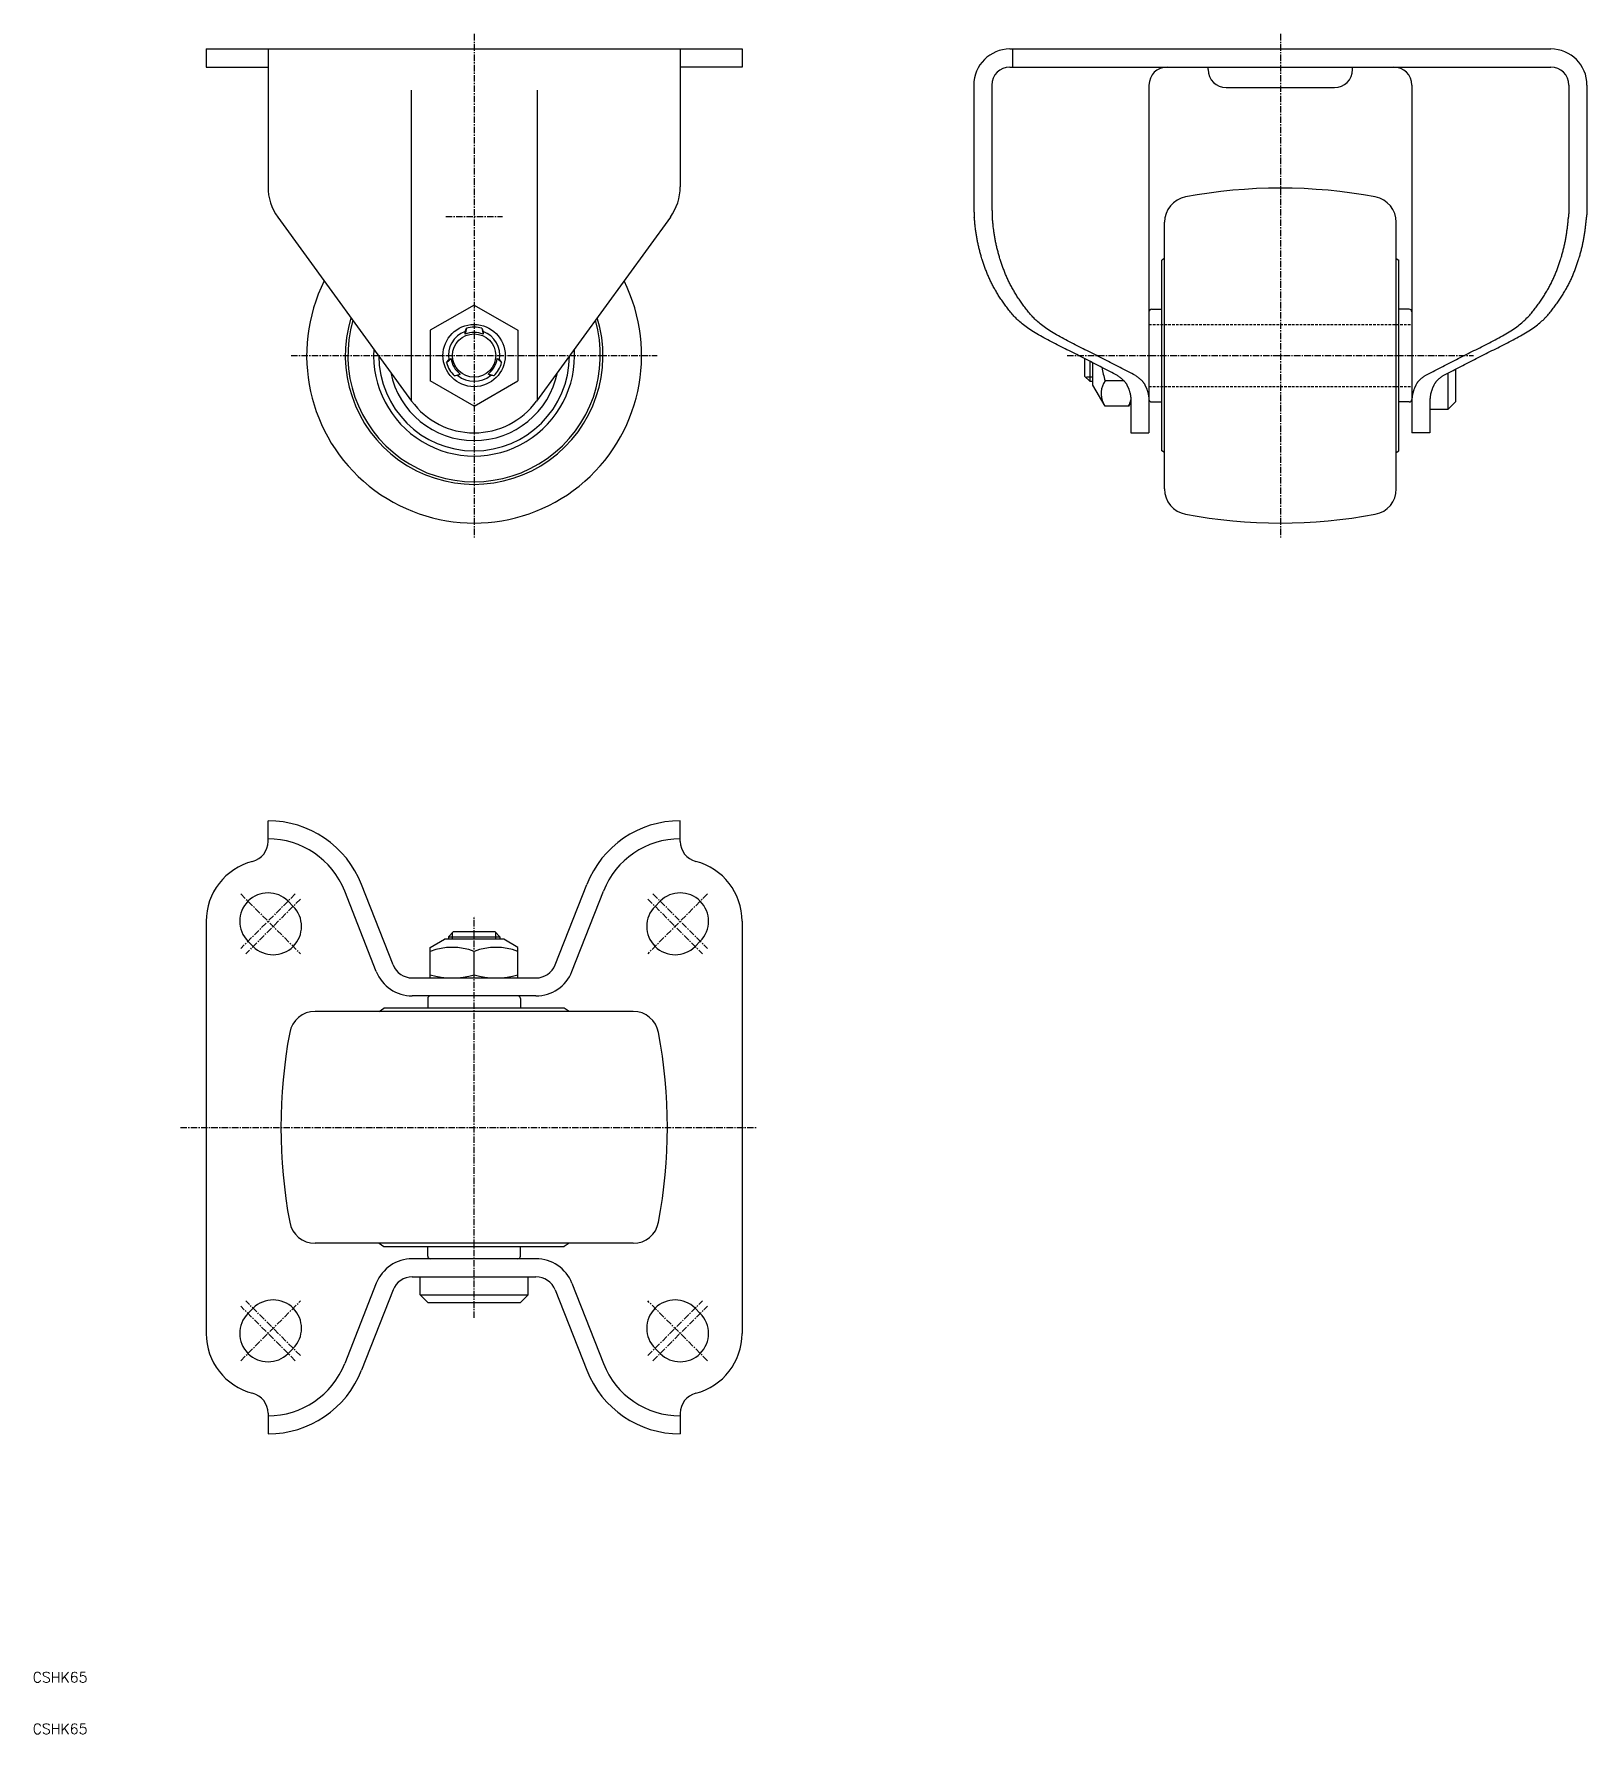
# Model space of a CAD drawing. Extents: x 10 to 312, y 10 to 340.
import ezdxf

# ---------------------------------------------------------------- set-up
doc = ezdxf.new("R2010")
doc.units = 0
doc.linetypes.add('CENTER', pattern=[2, 1.25, -0.25, 0.25, -0.25])
doc.linetypes.add('DASHED', pattern=[0.75, 0.5, -0.25])
doc.layers.get('0').update_dxf_attribs({"linetype": 'CONTINUOUS'})
doc.layers.add('CENTER', color=1, linetype='CENTER')
doc.styles.get("Standard").update_dxf_attribs({"font": 'TXT', "bigfont": 'BIGFONT'})

msp = doc.modelspace()

# ---------------------------------------------------------------- linework, layer by layer
at = {"color": 7, "linetype": 'CONTINUOUS'}
for p, q in [((43.67, 337.03), (147.67, 337.03)), ((43.67, 337.03), (43.67, 333.53)), ((55.67, 337.03), (55.67, 310.28)), ((135.67, 337.03), (135.67, 310.28)), ((147.67, 337.03), (147.67, 333.53)), ((199.64, 337.03), (304.64, 337.03)), ((200.14, 337.03), (200.14, 333.53)), ((43.67, 333.53), (55.67, 333.53)), ((147.67, 333.53), (135.67, 333.53)), ((199.64, 333.53), (304.64, 333.53)), ((238.14, 333.03), (238.14, 333.53)), ((266.14, 333.03), (266.14, 333.53)), ((192.64, 330.03), (192.64, 310.28)), ((196.14, 330.03), (196.14, 310.28)), ((226.64, 330.03), (226.64, 262.53)), ((277.64, 330.03), (277.64, 262.53)), ((308.14, 330.03), (308.14, 310.28)), ((311.64, 330.03), (311.64, 310.28)), ((241.64, 329.53), (262.64, 329.53)), ((57.58, 304.4), (83.54, 268.7)), ((133.76, 304.4), (107.8, 268.7)), ((229.64, 251.65), (229.64, 303.4)), ((274.64, 277.53), (274.64, 303.4)), ((229.64, 296.36), (229.14, 296.03)), ((229.14, 259.03), (229.14, 296.03)), ((274.64, 296.36), (275.14, 296.03)), ((275.14, 259.03), (275.14, 296.03)), ((95.67, 287.34), (87.17, 282.43)), ((95.67, 287.34), (104.17, 282.43)), ((227.14, 286.53), (229.14, 286.53)), ((277.14, 286.53), (275.14, 286.53)), ((87.17, 282.43), (87.17, 272.62)), ((94.17, 282.82), (93.92, 281.67)), ((93.92, 282.21), (94.17, 282.82)), ((93.92, 281.67), (93.92, 282.21)), ((97.17, 282.82), (97.42, 281.67)), ((97.17, 282.82), (97.42, 282.21)), ((97.42, 282.21), (97.42, 281.67)), ((104.17, 282.43), (104.17, 272.62)), ((274.64, 251.65), (274.64, 277.53)), ((90.34, 276.18), (91.21, 276.97)), ((90.34, 276.18), (90.74, 276.7)), ((90.74, 276.7), (91.21, 276.97)), ((91.84, 273.58), (92.96, 273.94)), ((92.96, 273.94), (92.49, 273.67)), ((99.5, 273.58), (98.39, 273.94)), ((98.85, 273.67), (98.39, 273.94)), ((101, 276.18), (100.14, 276.97)), ((100.14, 276.97), (100.6, 276.7)), ((100.6, 276.7), (101, 276.18)), ((214.14, 276.93), (214.14, 273.53)), ((215.14, 276.43), (215.14, 272.53)), ((215.77, 271.78), (215.77, 276.11)), ((284.64, 274.14), (284.64, 267.03)), ((286.14, 274.9), (286.14, 268.53)), ((95.67, 267.71), (87.17, 272.62)), ((92.49, 273.67), (91.84, 273.58)), ((95.67, 267.71), (104.17, 272.62)), ((99.5, 273.58), (98.85, 273.67)), ((214.14, 273.53), (215.14, 272.53)), ((215.14, 272.53), (215.77, 272.53)), ((218.11, 267.71), (215.77, 271.78)), ((221.82, 272.62), (218.11, 272.62)), ((222.69, 267.71), (218.11, 267.71)), ((223.14, 268.5), (222.69, 267.71)), ((223.14, 268.53), (223.14, 262.53)), ((227.14, 268.53), (229.14, 268.53)), ((277.14, 268.53), (275.14, 268.53)), ((281.14, 268.53), (281.14, 262.53)), ((286.14, 268.53), (284.64, 267.03)), ((284.64, 267.03), (281.14, 267.03)), ((223.14, 262.53), (226.64, 262.53)), ((281.14, 262.53), (277.64, 262.53)), ((229.64, 258.69), (229.14, 259.03)), ((274.64, 258.69), (275.14, 259.03)), ((55.67, 183.23), (55.67, 187.24)), ((135.67, 183.23), (135.67, 187.24)), ((79.95, 159.28), (73.82, 174.87)), ((111.39, 159.28), (117.52, 174.87)), ((60.56, 170.63), (59.56, 171.63)), ((76.69, 158), (70.56, 173.59)), ((114.65, 158), (120.78, 173.59)), ((130.78, 170.63), (131.78, 171.63)), ((43.67, 167.74), (43.67, 87.74)), ((91.67, 165.74), (90.67, 164.74)), ((91.67, 165.74), (99.67, 165.74)), ((99.67, 165.74), (100.67, 164.74)), ((147.67, 167.74), (147.67, 87.74)), ((51.78, 163.85), (52.78, 162.85)), ((87.17, 162.65), (89.92, 164.24)), ((87.17, 156.74), (87.17, 162.65)), ((101.42, 164.24), (89.92, 164.24)), ((90.67, 164.74), (90.67, 164.24)), ((90.67, 164.74), (100.67, 164.74)), ((95.67, 157.32), (95.67, 161.9)), ((100.67, 164.74), (100.67, 164.24)), ((104.17, 162.65), (101.42, 164.24)), ((104.17, 156.74), (104.17, 162.65)), ((139.56, 163.85), (138.56, 162.85)), ((83.67, 156.74), (107.67, 156.74)), ((107.67, 153.24), (83.67, 153.24)), ((86.67, 152.74), (86.67, 150.84)), ((104.67, 152.74), (104.67, 150.84)), ((126.54, 150.24), (64.8, 150.24)), ((77.23, 150.24), (78.17, 150.84)), ((113.17, 150.84), (78.17, 150.84)), ((114.11, 150.24), (113.17, 150.84)), ((126.54, 105.24), (64.8, 105.24)), ((77.23, 105.24), (78.17, 104.64)), ((78.17, 104.64), (113.17, 104.64)), ((86.67, 102.74), (86.67, 104.64)), ((104.67, 102.74), (104.67, 104.64)), ((114.11, 105.24), (113.17, 104.64)), ((107.67, 102.24), (83.67, 102.24)), ((76.69, 97.49), (70.56, 81.89)), ((79.95, 96.21), (73.82, 80.61)), ((83.67, 98.74), (107.67, 98.74)), ((85.17, 95.24), (85.17, 98.74)), ((106.17, 95.24), (106.17, 98.74)), ((111.39, 96.21), (117.52, 80.61)), ((114.65, 97.49), (120.78, 81.89)), ((51.78, 91.63), (52.78, 92.63)), ((85.17, 95.24), (106.17, 95.24)), ((85.17, 95.24), (86.67, 93.74)), ((86.67, 93.74), (104.67, 93.74)), ((104.67, 93.74), (106.17, 95.24)), ((138.56, 92.63), (139.56, 91.63)), ((60.56, 84.85), (59.56, 83.85)), ((130.78, 84.85), (131.78, 83.85)), ((55.67, 72.25), (55.67, 68.24)), ((135.67, 72.25), (135.67, 68.24))]:
    msp.add_line(p, q, dxfattribs=at)
at = {"color": 3, "linetype": 'CONTINUOUS'}
for p, q in [((83.43, 329.03), (83.43, 268.85)), ((107.91, 329.03), (107.91, 268.85))]:
    msp.add_line(p, q, dxfattribs=at)
at = {"color": 3, "linetype": 'DASHED'}
for p, q in [((226.64, 283.53), (277.64, 283.53)), ((226.64, 271.53), (277.64, 271.53))]:
    msp.add_line(p, q, dxfattribs=at)
at = {"color": 7, "linetype": 'CONTINUOUS'}
for points in [[(192.64, 310.28), (192.64, 310.2), (192.64, 310.13), (192.64, 310.06), (192.64, 309.98), (192.64, 309.91), (192.64, 309.84), (192.64, 309.76), (192.64, 309.69), (192.64, 309.62), (192.64, 309.54), (192.64, 309.47), (192.64, 309.4), (192.64, 309.32), (192.64, 309.25), (192.64, 309.18), (192.64, 309.1), (192.64, 309.03), (192.64, 308.95), (192.64, 308.88), (192.64, 308.81), (192.64, 308.73), (192.64, 308.66), (192.64, 308.59), (192.64, 308.51), (192.64, 308.44), (192.64, 308.37), (192.64, 308.29), (192.64, 308.22), (192.64, 308.15), (192.64, 308.07), (192.65, 308), (192.65, 307.93), (192.65, 307.85), (192.65, 307.78), (192.65, 307.7), (192.65, 307.63), (192.65, 307.56), (192.65, 307.48), (192.65, 307.41), (192.65, 307.34), (192.65, 307.26), (192.65, 307.19), (192.65, 307.12), (192.65, 307.04), (192.65, 306.97), (192.65, 306.9), (192.65, 306.82), (192.65, 306.75), (192.65, 306.68), (192.66, 306.6), (192.66, 306.53), (192.66, 306.46), (192.66, 306.38), (192.66, 306.31), (192.66, 306.23), (192.66, 306.16), (192.66, 306.09), (192.67, 306.01), (192.67, 305.94), (192.67, 305.87), (192.67, 305.79), (192.67, 305.72), (192.68, 305.65), (192.68, 305.57), (192.68, 305.5), (192.68, 305.43), (192.69, 305.35), (192.69, 305.28), (192.69, 305.21), (192.7, 305.13), (192.7, 305.06), (192.7, 304.98), (192.71, 304.91), (192.71, 304.84), (192.72, 304.76), (192.72, 304.69), (192.72, 304.62), (192.73, 304.54), (192.73, 304.47), (192.74, 304.4)], [(196.14, 310.28), (196.14, 310.2), (196.14, 310.13), (196.14, 310.06), (196.14, 309.98), (196.14, 309.91), (196.14, 309.84), (196.14, 309.76), (196.14, 309.69), (196.14, 309.62), (196.14, 309.54), (196.14, 309.47), (196.14, 309.4), (196.14, 309.32), (196.14, 309.25), (196.14, 309.18), (196.14, 309.1), (196.14, 309.03), (196.14, 308.95), (196.14, 308.88), (196.14, 308.81), (196.14, 308.73), (196.14, 308.66), (196.14, 308.59), (196.14, 308.51), (196.14, 308.44), (196.14, 308.37), (196.14, 308.29), (196.14, 308.22), (196.14, 308.15), (196.14, 308.07), (196.15, 308), (196.15, 307.93), (196.15, 307.85), (196.15, 307.78), (196.15, 307.7), (196.15, 307.63), (196.15, 307.56), (196.15, 307.48), (196.15, 307.41), (196.15, 307.34), (196.15, 307.26), (196.15, 307.19), (196.15, 307.12), (196.15, 307.04), (196.15, 306.97), (196.15, 306.9), (196.15, 306.82), (196.15, 306.75), (196.15, 306.68), (196.16, 306.6), (196.16, 306.53), (196.16, 306.46), (196.16, 306.38), (196.16, 306.31), (196.16, 306.23), (196.16, 306.16), (196.16, 306.09), (196.17, 306.01), (196.17, 305.94), (196.17, 305.87), (196.17, 305.79), (196.17, 305.72), (196.18, 305.65), (196.18, 305.57), (196.18, 305.5), (196.18, 305.43), (196.19, 305.35), (196.19, 305.28), (196.19, 305.21), (196.2, 305.13), (196.2, 305.06), (196.2, 304.98), (196.21, 304.91), (196.21, 304.84), (196.22, 304.76), (196.22, 304.69), (196.22, 304.62), (196.23, 304.54), (196.23, 304.47), (196.24, 304.4)], [(308.14, 310.28), (308.14, 310.2), (308.14, 310.13), (308.14, 310.06), (308.14, 309.98), (308.14, 309.91), (308.14, 309.84), (308.14, 309.76), (308.14, 309.69), (308.14, 309.62), (308.14, 309.54), (308.14, 309.47), (308.14, 309.4), (308.14, 309.32), (308.14, 309.25), (308.14, 309.18), (308.14, 309.1), (308.14, 309.03), (308.14, 308.95), (308.14, 308.88), (308.14, 308.81), (308.14, 308.73), (308.14, 308.66), (308.14, 308.59), (308.14, 308.51), (308.14, 308.44), (308.14, 308.37), (308.14, 308.29), (308.14, 308.22), (308.14, 308.15), (308.14, 308.07), (308.14, 308), (308.14, 307.93), (308.14, 307.85), (308.14, 307.78), (308.14, 307.7), (308.14, 307.63), (308.14, 307.56), (308.14, 307.48), (308.14, 307.41), (308.14, 307.34), (308.14, 307.26), (308.14, 307.19), (308.14, 307.12), (308.14, 307.04), (308.14, 306.97), (308.13, 306.9), (308.13, 306.82), (308.13, 306.75), (308.13, 306.68), (308.13, 306.6), (308.13, 306.53), (308.13, 306.46), (308.13, 306.38), (308.13, 306.31), (308.13, 306.23), (308.12, 306.16), (308.12, 306.09), (308.12, 306.01), (308.12, 305.94), (308.12, 305.87), (308.12, 305.79), (308.11, 305.72), (308.11, 305.65), (308.11, 305.57), (308.11, 305.5), (308.1, 305.43), (308.1, 305.35), (308.1, 305.28), (308.09, 305.21), (308.09, 305.13), (308.09, 305.06), (308.08, 304.98), (308.08, 304.91), (308.08, 304.84), (308.07, 304.76), (308.07, 304.69), (308.06, 304.62), (308.06, 304.54), (308.06, 304.47), (308.05, 304.4)], [(311.64, 310.28), (311.64, 310.2), (311.64, 310.13), (311.64, 310.06), (311.64, 309.98), (311.64, 309.91), (311.64, 309.84), (311.64, 309.76), (311.64, 309.69), (311.64, 309.62), (311.64, 309.54), (311.64, 309.47), (311.64, 309.4), (311.64, 309.32), (311.64, 309.25), (311.64, 309.18), (311.64, 309.1), (311.64, 309.03), (311.64, 308.95), (311.64, 308.88), (311.64, 308.81), (311.64, 308.73), (311.64, 308.66), (311.64, 308.59), (311.64, 308.51), (311.64, 308.44), (311.64, 308.37), (311.64, 308.29), (311.64, 308.22), (311.64, 308.15), (311.64, 308.07), (311.64, 308), (311.64, 307.93), (311.64, 307.85), (311.64, 307.78), (311.64, 307.7), (311.64, 307.63), (311.64, 307.56), (311.64, 307.48), (311.64, 307.41), (311.64, 307.34), (311.64, 307.26), (311.64, 307.19), (311.64, 307.12), (311.64, 307.04), (311.64, 306.97), (311.63, 306.9), (311.63, 306.82), (311.63, 306.75), (311.63, 306.68), (311.63, 306.6), (311.63, 306.53), (311.63, 306.46), (311.63, 306.38), (311.63, 306.31), (311.63, 306.23), (311.62, 306.16), (311.62, 306.09), (311.62, 306.01), (311.62, 305.94), (311.62, 305.87), (311.62, 305.79), (311.61, 305.72), (311.61, 305.65), (311.61, 305.57), (311.61, 305.5), (311.6, 305.43), (311.6, 305.35), (311.6, 305.28), (311.59, 305.21), (311.59, 305.13), (311.59, 305.06), (311.58, 304.98), (311.58, 304.91), (311.58, 304.84), (311.57, 304.76), (311.57, 304.69), (311.56, 304.62), (311.56, 304.54), (311.56, 304.47), (311.55, 304.4)], [(197.51, 289.04), (197.4, 289.23), (197.29, 289.42), (197.18, 289.61), (197.07, 289.81), (196.96, 290), (196.86, 290.19), (196.75, 290.38), (196.64, 290.57), (196.54, 290.77), (196.43, 290.96), (196.33, 291.15), (196.23, 291.34), (196.13, 291.53), (196.03, 291.73), (195.93, 291.92), (195.84, 292.11), (195.75, 292.3), (195.66, 292.49), (195.57, 292.69), (195.49, 292.88), (195.4, 293.07), (195.32, 293.26), (195.24, 293.45), (195.16, 293.65), (195.09, 293.84), (195.01, 294.03), (194.94, 294.22), (194.87, 294.41), (194.8, 294.61), (194.73, 294.8), (194.66, 294.99), (194.59, 295.18), (194.53, 295.37), (194.46, 295.57), (194.4, 295.76), (194.34, 295.95), (194.28, 296.14), (194.22, 296.33), (194.16, 296.53), (194.1, 296.72), (194.05, 296.91), (193.99, 297.1), (193.94, 297.29), (193.89, 297.49), (193.84, 297.68), (193.79, 297.87), (193.74, 298.06), (193.69, 298.25), (193.64, 298.45), (193.6, 298.64), (193.55, 298.83), (193.51, 299.02), (193.46, 299.21), (193.42, 299.41), (193.38, 299.6), (193.34, 299.79), (193.31, 299.98), (193.27, 300.17), (193.24, 300.37), (193.2, 300.56), (193.17, 300.75), (193.14, 300.94), (193.11, 301.13), (193.08, 301.33), (193.05, 301.52), (193.02, 301.71), (193, 301.9), (192.97, 302.09), (192.95, 302.28), (192.93, 302.48), (192.91, 302.67), (192.89, 302.86), (192.87, 303.05), (192.85, 303.24), (192.83, 303.44), (192.81, 303.63), (192.79, 303.82), (192.77, 304.01), (192.75, 304.2), (192.74, 304.4)], [(201.01, 289.04), (200.9, 289.23), (200.79, 289.42), (200.68, 289.61), (200.57, 289.81), (200.46, 290), (200.36, 290.19), (200.25, 290.38), (200.14, 290.57), (200.04, 290.77), (199.93, 290.96), (199.83, 291.15), (199.73, 291.34), (199.63, 291.53), (199.53, 291.73), (199.43, 291.92), (199.34, 292.11), (199.25, 292.3), (199.16, 292.49), (199.07, 292.69), (198.99, 292.88), (198.9, 293.07), (198.82, 293.26), (198.74, 293.45), (198.66, 293.65), (198.59, 293.84), (198.51, 294.03), (198.44, 294.22), (198.37, 294.41), (198.3, 294.61), (198.23, 294.8), (198.16, 294.99), (198.09, 295.18), (198.03, 295.37), (197.96, 295.57), (197.9, 295.76), (197.84, 295.95), (197.78, 296.14), (197.72, 296.33), (197.66, 296.53), (197.6, 296.72), (197.55, 296.91), (197.49, 297.1), (197.44, 297.29), (197.39, 297.49), (197.34, 297.68), (197.29, 297.87), (197.24, 298.06), (197.19, 298.25), (197.14, 298.45), (197.1, 298.64), (197.05, 298.83), (197.01, 299.02), (196.96, 299.21), (196.92, 299.41), (196.88, 299.6), (196.84, 299.79), (196.81, 299.98), (196.77, 300.17), (196.74, 300.37), (196.7, 300.56), (196.67, 300.75), (196.64, 300.94), (196.61, 301.13), (196.58, 301.33), (196.55, 301.52), (196.52, 301.71), (196.5, 301.9), (196.47, 302.09), (196.45, 302.28), (196.43, 302.48), (196.41, 302.67), (196.39, 302.86), (196.37, 303.05), (196.35, 303.24), (196.33, 303.44), (196.31, 303.63), (196.29, 303.82), (196.27, 304.01), (196.25, 304.2), (196.24, 304.4)], [(303.27, 289.04), (303.38, 289.23), (303.49, 289.42), (303.6, 289.61), (303.71, 289.81), (303.82, 290), (303.93, 290.19), (304.04, 290.38), (304.14, 290.57), (304.25, 290.77), (304.35, 290.96), (304.46, 291.15), (304.56, 291.34), (304.66, 291.53), (304.76, 291.73), (304.85, 291.92), (304.95, 292.11), (305.04, 292.3), (305.13, 292.49), (305.22, 292.69), (305.3, 292.88), (305.38, 293.07), (305.47, 293.26), (305.55, 293.45), (305.62, 293.65), (305.7, 293.84), (305.78, 294.03), (305.85, 294.22), (305.92, 294.41), (305.99, 294.61), (306.06, 294.8), (306.13, 294.99), (306.19, 295.18), (306.26, 295.37), (306.32, 295.57), (306.39, 295.76), (306.45, 295.95), (306.51, 296.14), (306.57, 296.33), (306.63, 296.53), (306.68, 296.72), (306.74, 296.91), (306.79, 297.1), (306.85, 297.29), (306.9, 297.49), (306.95, 297.68), (307, 297.87), (307.05, 298.06), (307.1, 298.25), (307.15, 298.45), (307.19, 298.64), (307.24, 298.83), (307.28, 299.02), (307.32, 299.21), (307.36, 299.41), (307.4, 299.6), (307.44, 299.79), (307.48, 299.98), (307.52, 300.17), (307.55, 300.37), (307.59, 300.56), (307.62, 300.75), (307.65, 300.94), (307.68, 301.13), (307.71, 301.33), (307.74, 301.52), (307.76, 301.71), (307.79, 301.9), (307.81, 302.09), (307.84, 302.28), (307.86, 302.48), (307.88, 302.67), (307.9, 302.86), (307.92, 303.05), (307.94, 303.24), (307.96, 303.44), (307.98, 303.63), (308, 303.82), (308.02, 304.01), (308.03, 304.2), (308.05, 304.4)], [(306.77, 289.04), (306.88, 289.23), (306.99, 289.42), (307.1, 289.61), (307.21, 289.81), (307.32, 290), (307.43, 290.19), (307.54, 290.38), (307.64, 290.57), (307.75, 290.77), (307.85, 290.96), (307.96, 291.15), (308.06, 291.34), (308.16, 291.53), (308.26, 291.73), (308.35, 291.92), (308.45, 292.11), (308.54, 292.3), (308.63, 292.49), (308.72, 292.69), (308.8, 292.88), (308.88, 293.07), (308.97, 293.26), (309.05, 293.45), (309.12, 293.65), (309.2, 293.84), (309.28, 294.03), (309.35, 294.22), (309.42, 294.41), (309.49, 294.61), (309.56, 294.8), (309.63, 294.99), (309.69, 295.18), (309.76, 295.37), (309.82, 295.57), (309.89, 295.76), (309.95, 295.95), (310.01, 296.14), (310.07, 296.33), (310.13, 296.53), (310.18, 296.72), (310.24, 296.91), (310.29, 297.1), (310.35, 297.29), (310.4, 297.49), (310.45, 297.68), (310.5, 297.87), (310.55, 298.06), (310.6, 298.25), (310.65, 298.45), (310.69, 298.64), (310.74, 298.83), (310.78, 299.02), (310.82, 299.21), (310.86, 299.41), (310.9, 299.6), (310.94, 299.79), (310.98, 299.98), (311.02, 300.17), (311.05, 300.37), (311.09, 300.56), (311.12, 300.75), (311.15, 300.94), (311.18, 301.13), (311.21, 301.33), (311.24, 301.52), (311.26, 301.71), (311.29, 301.9), (311.31, 302.09), (311.34, 302.28), (311.36, 302.48), (311.38, 302.67), (311.4, 302.86), (311.42, 303.05), (311.44, 303.24), (311.46, 303.44), (311.48, 303.63), (311.5, 303.82), (311.52, 304.01), (311.53, 304.2), (311.55, 304.4)], [(220.53, 273.68), (220.16, 273.87), (219.78, 274.07), (219.4, 274.26), (219.03, 274.45), (218.65, 274.64), (218.27, 274.83), (217.9, 275.03), (217.52, 275.22), (217.14, 275.41), (216.77, 275.6), (216.39, 275.79), (216.01, 275.99), (215.63, 276.18), (215.26, 276.37), (214.88, 276.56), (214.5, 276.75), (214.12, 276.95), (213.74, 277.14), (213.37, 277.33), (212.99, 277.52), (212.61, 277.71), (212.23, 277.9), (211.85, 278.1), (211.48, 278.29), (211.1, 278.48), (210.72, 278.67), (210.35, 278.86), (209.97, 279.06), (209.59, 279.25), (209.22, 279.44), (208.84, 279.63), (208.47, 279.82), (208.1, 280.02), (207.72, 280.21), (207.35, 280.4), (206.99, 280.59), (206.62, 280.78), (206.26, 280.98), (205.91, 281.17), (205.56, 281.36), (205.22, 281.55), (204.88, 281.74), (204.55, 281.94), (204.23, 282.13), (203.92, 282.32), (203.62, 282.51), (203.33, 282.7), (203.05, 282.9), (202.78, 283.09), (202.52, 283.28), (202.27, 283.47), (202.04, 283.66), (201.81, 283.86), (201.59, 284.05), (201.38, 284.24), (201.18, 284.43), (200.98, 284.62), (200.8, 284.82), (200.61, 285.01), (200.44, 285.2), (200.27, 285.39), (200.1, 285.58), (199.94, 285.78), (199.78, 285.97), (199.62, 286.16), (199.47, 286.35), (199.32, 286.54), (199.17, 286.74), (199.03, 286.93), (198.88, 287.12), (198.74, 287.31), (198.6, 287.5), (198.46, 287.7), (198.32, 287.89), (198.19, 288.08), (198.05, 288.27), (197.92, 288.46), (197.78, 288.66), (197.65, 288.85), (197.51, 289.04)], [(224.03, 273.68), (223.66, 273.87), (223.28, 274.07), (222.9, 274.26), (222.53, 274.45), (222.15, 274.64), (221.77, 274.83), (221.4, 275.03), (221.02, 275.22), (220.64, 275.41), (220.27, 275.6), (219.89, 275.79), (219.51, 275.99), (219.13, 276.18), (218.76, 276.37), (218.38, 276.56), (218, 276.75), (217.62, 276.95), (217.24, 277.14), (216.87, 277.33), (216.49, 277.52), (216.11, 277.71), (215.73, 277.9), (215.35, 278.1), (214.98, 278.29), (214.6, 278.48), (214.22, 278.67), (213.85, 278.86), (213.47, 279.06), (213.09, 279.25), (212.72, 279.44), (212.34, 279.63), (211.97, 279.82), (211.6, 280.02), (211.22, 280.21), (210.85, 280.4), (210.49, 280.59), (210.12, 280.78), (209.76, 280.98), (209.41, 281.17), (209.06, 281.36), (208.72, 281.55), (208.38, 281.74), (208.05, 281.94), (207.73, 282.13), (207.42, 282.32), (207.12, 282.51), (206.83, 282.7), (206.55, 282.9), (206.28, 283.09), (206.02, 283.28), (205.77, 283.47), (205.54, 283.66), (205.31, 283.86), (205.09, 284.05), (204.88, 284.24), (204.68, 284.43), (204.48, 284.62), (204.3, 284.82), (204.11, 285.01), (203.94, 285.2), (203.77, 285.39), (203.6, 285.58), (203.44, 285.78), (203.28, 285.97), (203.12, 286.16), (202.97, 286.35), (202.82, 286.54), (202.67, 286.74), (202.53, 286.93), (202.38, 287.12), (202.24, 287.31), (202.1, 287.5), (201.96, 287.7), (201.82, 287.89), (201.69, 288.08), (201.55, 288.27), (201.42, 288.46), (201.28, 288.66), (201.15, 288.85), (201.01, 289.04)], [(280.25, 273.68), (280.63, 273.87), (281.01, 274.07), (281.38, 274.26), (281.76, 274.45), (282.14, 274.64), (282.51, 274.83), (282.89, 275.03), (283.27, 275.22), (283.64, 275.41), (284.02, 275.6), (284.4, 275.79), (284.78, 275.99), (285.15, 276.18), (285.53, 276.37), (285.91, 276.56), (286.29, 276.75), (286.66, 276.95), (287.04, 277.14), (287.42, 277.33), (287.8, 277.52), (288.18, 277.71), (288.55, 277.9), (288.93, 278.1), (289.31, 278.29), (289.69, 278.48), (290.06, 278.67), (290.44, 278.86), (290.82, 279.06), (291.19, 279.25), (291.57, 279.44), (291.94, 279.63), (292.32, 279.82), (292.69, 280.02), (293.06, 280.21), (293.43, 280.4), (293.8, 280.59), (294.16, 280.78), (294.52, 280.98), (294.88, 281.17), (295.23, 281.36), (295.57, 281.55), (295.91, 281.74), (296.23, 281.94), (296.55, 282.13), (296.87, 282.32), (297.17, 282.51), (297.46, 282.7), (297.74, 282.9), (298.01, 283.09), (298.27, 283.28), (298.51, 283.47), (298.75, 283.66), (298.98, 283.86), (299.19, 284.05), (299.41, 284.24), (299.61, 284.43), (299.8, 284.62), (299.99, 284.82), (300.17, 285.01), (300.35, 285.2), (300.52, 285.39), (300.69, 285.58), (300.85, 285.78), (301.01, 285.97), (301.16, 286.16), (301.32, 286.35), (301.47, 286.54), (301.61, 286.74), (301.76, 286.93), (301.9, 287.12), (302.05, 287.31), (302.19, 287.5), (302.33, 287.7), (302.46, 287.89), (302.6, 288.08), (302.74, 288.27), (302.87, 288.46), (303, 288.66), (303.14, 288.85), (303.27, 289.04)], [(283.75, 273.68), (284.13, 273.87), (284.51, 274.07), (284.88, 274.26), (285.26, 274.45), (285.64, 274.64), (286.01, 274.83), (286.39, 275.03), (286.77, 275.22), (287.14, 275.41), (287.52, 275.6), (287.9, 275.79), (288.28, 275.99), (288.65, 276.18), (289.03, 276.37), (289.41, 276.56), (289.79, 276.75), (290.16, 276.95), (290.54, 277.14), (290.92, 277.33), (291.3, 277.52), (291.68, 277.71), (292.05, 277.9), (292.43, 278.1), (292.81, 278.29), (293.19, 278.48), (293.56, 278.67), (293.94, 278.86), (294.32, 279.06), (294.69, 279.25), (295.07, 279.44), (295.44, 279.63), (295.82, 279.82), (296.19, 280.02), (296.56, 280.21), (296.93, 280.4), (297.3, 280.59), (297.66, 280.78), (298.02, 280.98), (298.38, 281.17), (298.73, 281.36), (299.07, 281.55), (299.41, 281.74), (299.73, 281.94), (300.05, 282.13), (300.37, 282.32), (300.67, 282.51), (300.96, 282.7), (301.24, 282.9), (301.51, 283.09), (301.77, 283.28), (302.01, 283.47), (302.25, 283.66), (302.48, 283.86), (302.69, 284.05), (302.91, 284.24), (303.11, 284.43), (303.3, 284.62), (303.49, 284.82), (303.67, 285.01), (303.85, 285.2), (304.02, 285.39), (304.19, 285.58), (304.35, 285.78), (304.51, 285.97), (304.66, 286.16), (304.82, 286.35), (304.97, 286.54), (305.11, 286.74), (305.26, 286.93), (305.4, 287.12), (305.55, 287.31), (305.69, 287.5), (305.83, 287.7), (305.96, 287.89), (306.1, 288.08), (306.24, 288.27), (306.37, 288.46), (306.5, 288.66), (306.64, 288.85), (306.77, 289.04)], [(220.53, 273.68), (220.62, 273.62), (220.71, 273.55), (220.79, 273.49), (220.88, 273.42), (220.97, 273.36), (221.05, 273.29), (221.13, 273.23), (221.21, 273.17), (221.29, 273.1), (221.37, 273.04), (221.45, 272.97), (221.52, 272.91), (221.59, 272.84), (221.66, 272.78), (221.73, 272.71), (221.79, 272.65), (221.85, 272.59), (221.9, 272.52), (221.96, 272.46), (222.01, 272.39), (222.05, 272.33), (222.1, 272.26), (222.14, 272.2), (222.18, 272.13), (222.22, 272.07), (222.26, 272.01), (222.29, 271.94), (222.33, 271.88), (222.36, 271.81), (222.39, 271.75), (222.42, 271.68), (222.45, 271.62), (222.48, 271.55), (222.51, 271.49), (222.54, 271.42), (222.57, 271.36), (222.59, 271.3), (222.62, 271.23), (222.65, 271.17), (222.67, 271.1), (222.7, 271.04), (222.72, 270.97), (222.74, 270.91), (222.77, 270.84), (222.79, 270.78), (222.81, 270.72), (222.83, 270.65), (222.85, 270.59), (222.87, 270.52), (222.89, 270.46), (222.91, 270.39), (222.92, 270.33), (222.94, 270.26), (222.96, 270.2), (222.97, 270.14), (222.99, 270.07), (223, 270.01), (223.01, 269.94), (223.02, 269.88), (223.03, 269.81), (223.04, 269.75), (223.05, 269.68), (223.06, 269.62), (223.07, 269.56), (223.08, 269.49), (223.09, 269.43), (223.09, 269.36), (223.1, 269.3), (223.11, 269.23), (223.11, 269.17), (223.11, 269.1), (223.12, 269.04), (223.12, 268.98), (223.13, 268.91), (223.13, 268.85), (223.13, 268.78), (223.14, 268.72), (223.14, 268.65), (223.14, 268.59), (223.14, 268.53)], [(224.03, 273.68), (224.12, 273.62), (224.21, 273.55), (224.29, 273.49), (224.38, 273.42), (224.47, 273.36), (224.55, 273.29), (224.63, 273.23), (224.71, 273.17), (224.79, 273.1), (224.87, 273.04), (224.95, 272.97), (225.02, 272.91), (225.09, 272.84), (225.16, 272.78), (225.23, 272.71), (225.29, 272.65), (225.35, 272.59), (225.4, 272.52), (225.46, 272.46), (225.51, 272.39), (225.55, 272.33), (225.6, 272.26), (225.64, 272.2), (225.68, 272.13), (225.72, 272.07), (225.76, 272.01), (225.79, 271.94), (225.83, 271.88), (225.86, 271.81), (225.89, 271.75), (225.92, 271.68), (225.95, 271.62), (225.98, 271.55), (226.01, 271.49), (226.04, 271.42), (226.07, 271.36), (226.09, 271.3), (226.12, 271.23), (226.15, 271.17), (226.17, 271.1), (226.2, 271.04), (226.22, 270.97), (226.24, 270.91), (226.27, 270.84), (226.29, 270.78), (226.31, 270.72), (226.33, 270.65), (226.35, 270.59), (226.37, 270.52), (226.39, 270.46), (226.41, 270.39), (226.42, 270.33), (226.44, 270.26), (226.46, 270.2), (226.47, 270.14), (226.49, 270.07), (226.5, 270.01), (226.51, 269.94), (226.52, 269.88), (226.53, 269.81), (226.54, 269.75), (226.55, 269.68), (226.56, 269.62), (226.57, 269.56), (226.58, 269.49), (226.59, 269.43), (226.59, 269.36), (226.6, 269.3), (226.61, 269.23), (226.61, 269.17), (226.61, 269.1), (226.62, 269.04), (226.62, 268.98), (226.63, 268.91), (226.63, 268.85), (226.63, 268.78), (226.64, 268.72), (226.64, 268.65), (226.64, 268.59), (226.64, 268.53)], [(280.25, 273.68), (280.17, 273.62), (280.08, 273.55), (279.99, 273.49), (279.91, 273.42), (279.82, 273.36), (279.74, 273.29), (279.65, 273.23), (279.57, 273.17), (279.49, 273.1), (279.41, 273.04), (279.34, 272.97), (279.27, 272.91), (279.19, 272.84), (279.13, 272.78), (279.06, 272.71), (279, 272.65), (278.94, 272.59), (278.88, 272.52), (278.83, 272.46), (278.78, 272.39), (278.73, 272.33), (278.69, 272.26), (278.65, 272.2), (278.61, 272.13), (278.57, 272.07), (278.53, 272.01), (278.5, 271.94), (278.46, 271.88), (278.43, 271.81), (278.4, 271.75), (278.37, 271.68), (278.34, 271.62), (278.31, 271.55), (278.28, 271.49), (278.25, 271.42), (278.22, 271.36), (278.19, 271.3), (278.17, 271.23), (278.14, 271.17), (278.12, 271.1), (278.09, 271.04), (278.07, 270.97), (278.04, 270.91), (278.02, 270.84), (278, 270.78), (277.98, 270.72), (277.96, 270.65), (277.94, 270.59), (277.92, 270.52), (277.9, 270.46), (277.88, 270.39), (277.86, 270.33), (277.85, 270.26), (277.83, 270.2), (277.82, 270.14), (277.8, 270.07), (277.79, 270.01), (277.78, 269.94), (277.76, 269.88), (277.75, 269.81), (277.74, 269.75), (277.73, 269.68), (277.72, 269.62), (277.71, 269.56), (277.71, 269.49), (277.7, 269.43), (277.69, 269.36), (277.69, 269.3), (277.68, 269.23), (277.68, 269.17), (277.67, 269.1), (277.67, 269.04), (277.66, 268.98), (277.66, 268.91), (277.66, 268.85), (277.65, 268.78), (277.65, 268.72), (277.65, 268.65), (277.65, 268.59), (277.64, 268.53)], [(283.75, 273.68), (283.67, 273.62), (283.58, 273.55), (283.49, 273.49), (283.41, 273.42), (283.32, 273.36), (283.24, 273.29), (283.15, 273.23), (283.07, 273.17), (282.99, 273.1), (282.91, 273.04), (282.84, 272.97), (282.77, 272.91), (282.69, 272.84), (282.63, 272.78), (282.56, 272.71), (282.5, 272.65), (282.44, 272.59), (282.38, 272.52), (282.33, 272.46), (282.28, 272.39), (282.23, 272.33), (282.19, 272.26), (282.15, 272.2), (282.11, 272.13), (282.07, 272.07), (282.03, 272.01), (282, 271.94), (281.96, 271.88), (281.93, 271.81), (281.9, 271.75), (281.87, 271.68), (281.84, 271.62), (281.81, 271.55), (281.78, 271.49), (281.75, 271.42), (281.72, 271.36), (281.69, 271.3), (281.67, 271.23), (281.64, 271.17), (281.62, 271.1), (281.59, 271.04), (281.57, 270.97), (281.54, 270.91), (281.52, 270.84), (281.5, 270.78), (281.48, 270.72), (281.46, 270.65), (281.44, 270.59), (281.42, 270.52), (281.4, 270.46), (281.38, 270.39), (281.36, 270.33), (281.35, 270.26), (281.33, 270.2), (281.32, 270.14), (281.3, 270.07), (281.29, 270.01), (281.28, 269.94), (281.26, 269.88), (281.25, 269.81), (281.24, 269.75), (281.23, 269.68), (281.22, 269.62), (281.21, 269.56), (281.21, 269.49), (281.2, 269.43), (281.19, 269.36), (281.19, 269.3), (281.18, 269.23), (281.18, 269.17), (281.17, 269.1), (281.17, 269.04), (281.16, 268.98), (281.16, 268.91), (281.16, 268.85), (281.15, 268.78), (281.15, 268.72), (281.15, 268.65), (281.15, 268.59), (281.14, 268.53)]]:
    msp.add_lwpolyline(points, dxfattribs=at)
for radius in [6.05, 4.19]:
    msp.add_circle((95.67, 277.53), radius, dxfattribs=at)
for centre, radius, start, end in [((199.64, 330.03), 7, 90, 180), ((304.64, 330.03), 7, 0, 90), ((199.64, 330.03), 3.5, 90, 180), ((230.14, 330.03), 3.5, 90, 180), ((274.14, 330.03), 3.5, 0, 90), ((304.64, 330.03), 3.5, 0, 90), ((241.64, 333.03), 3.5, 180, 270), ((262.64, 333.03), 3.5, 270, 0), ((65.67, 310.28), 10, 180, 216.0254), ((125.67, 310.28), 10, 323.9746, 0), ((234.64, 303.4), 5, 100.6151, 180), ((252.14, 210.03), 100, 79.3849, 100.6151), ((269.64, 303.4), 5, 0, 79.3849), ((95.67, 277.53), 32.5, 153.5118, 26.4882), ((95.67, 277.53), 25, 162.8953, 17.1047), ((95.67, 277.53), 24.5, 163.7774, 16.2226), ((227.14, 286.03), 0.5, 90, 180), ((277.14, 286.03), 0.5, 0, 90), ((95.67, 277.53), 4.5, 67.1146, 112.8854), ((95.67, 277.53), 5.5, 74.1734, 105.8266), ((95.67, 277.53), 19.5, 176.3103, 3.6897), ((95.67, 277.53), 18.5, 180.2006, 359.7994), ((95.67, 277.53), 16.5, 191.4054, 348.5946), ((95.67, 277.53), 5.5, 194.1734, 225.8266), ((95.67, 277.53), 4.5, 187.1146, 232.8854), ((95.67, 277.53), 4.5, 307.1146, 352.8854), ((95.67, 277.53), 5.5, 314.1734, 345.8266), ((233.6, 277.53), 16.24, 188.1746, 197.588), ((221.7, 270.17), 4.34, 145.6158, 205.6158), ((95.67, 277.53), 15, 216.0254, 323.9746), ((217.79, 270.17), 5.48, 333.3771, 346.9261), ((227.14, 269.03), 0.5, 180, 270), ((277.14, 269.03), 0.5, 270, 0), ((234.64, 251.65), 5, 180, 259.3849), ((269.64, 251.65), 5, 280.6151, 0), ((252.14, 345.03), 100, 259.3849, 280.6151), ((55.67, 167.74), 19.5, 21.4528, 90), ((135.67, 167.74), 19.5, 90, 158.5472), ((51.67, 183.23), 4, 284.4775, 0), ((55.67, 167.74), 16, 21.4528, 90), ((135.67, 167.74), 16, 90, 158.5472), ((139.67, 183.23), 4, 180, 255.5225), ((55.67, 167.74), 12, 104.4775, 180), ((135.67, 167.74), 12, 0, 75.5225), ((55.67, 167.74), 5.5, 45, 225), ((135.67, 167.74), 5.5, 315, 135), ((56.67, 166.74), 5.5, 225, 45), ((134.67, 166.74), 5.5, 135, 315), ((91.42, 150.38), 12.28, 69.7438, 110.2562), ((99.92, 150.38), 12.28, 69.7438, 110.2562), ((83.67, 160.74), 4, 201.4528, 270), ((107.67, 160.74), 4, 270, 338.5472), ((83.67, 160.74), 7.5, 201.4528, 270), ((91.42, 172.59), 15.85, 254.4429, 285.5571), ((99.92, 172.59), 15.85, 254.4429, 285.5571), ((107.67, 160.74), 7.5, 270, 338.5472), ((87.17, 152.74), 0.5, 90, 180), ((104.17, 152.74), 0.5, 0, 90), ((64.8, 145.24), 5, 90, 169.3849), ((126.54, 145.24), 5, 10.6151, 90), ((158.17, 127.74), 100, 169.3849, 190.6151), ((33.17, 127.74), 100, 349.3849, 10.6151), ((64.8, 110.24), 5, 190.6151, 270), ((126.54, 110.24), 5, 270, 349.3849), ((87.17, 102.74), 0.5, 180, 270), ((104.17, 102.74), 0.5, 270, 0), ((83.67, 94.74), 7.5, 90, 158.5472), ((107.67, 94.74), 7.5, 21.4528, 90), ((83.67, 94.74), 4, 90, 158.5472), ((107.67, 94.74), 4, 21.4528, 90), ((56.67, 88.74), 5.5, 315, 135), ((134.67, 88.74), 5.5, 45, 225), ((55.67, 87.74), 5.5, 135, 315), ((135.67, 87.74), 5.5, 225, 45), ((55.67, 87.74), 12, 180, 255.5225), ((135.67, 87.74), 12, 284.4775, 0), ((55.67, 87.74), 16, 270, 338.5472), ((55.67, 87.74), 19.5, 270, 338.5472), ((135.67, 87.74), 19.5, 201.4528, 270), ((135.67, 87.74), 16, 201.4528, 270), ((51.67, 72.25), 4, 0, 75.5225), ((139.67, 72.25), 4, 104.4775, 180)]:
    msp.add_arc(centre, radius, start, end, dxfattribs=at)
at = {"color": 3, "linetype": 'CONTINUOUS'}
for start, end in [(110.4873, 189.5127), (350.4873, 69.5127), (230.4873, 309.5127)]:
    msp.add_arc((95.67, 277.53), 5, start, end, dxfattribs=at)
at = {"layer": 'CENTER', "color": 1, "linetype": 'CENTER'}
for p, q in [((95.67, 339.94), (95.67, 242.03)), ((252.14, 339.94), (252.14, 242.03)), ((90.18, 304.53), (101.16, 304.53)), ((60.17, 277.53), (131.17, 277.53)), ((210.77, 277.53), (289.64, 277.53)), ((215.77, 273.34), (214.33, 273.34)), ((50.37, 173.05), (61.97, 161.44)), ((60.97, 173.05), (50.37, 162.44)), ((61.97, 172.05), (51.37, 161.44)), ((140.97, 173.05), (129.37, 161.44)), ((129.37, 172.05), (139.97, 161.44)), ((130.37, 173.05), (140.97, 162.44)), ((95.67, 90.74), (95.67, 168.74)), ((91.48, 164.24), (91.48, 165.55)), ((99.86, 164.24), (99.86, 165.55)), ((38.67, 127.74), (150.67, 127.74)), ((50.37, 82.44), (61.97, 94.05)), ((60.97, 82.44), (50.37, 93.05)), ((61.97, 83.44), (51.37, 94.05)), ((129.37, 83.44), (139.97, 94.05)), ((140.97, 82.44), (129.37, 94.05)), ((130.37, 82.44), (140.97, 93.05))]:
    msp.add_line(p, q, dxfattribs=at)

# ---------------------------------------------------------------- texts
at = {"color": 7, "linetype": 'CONTINUOUS'}
for p in [(10, 20), (10, 10)]:
    msp.add_text('CSHK65', height=2, dxfattribs=at).set_placement(p)

doc.saveas('drawing.dxf')
